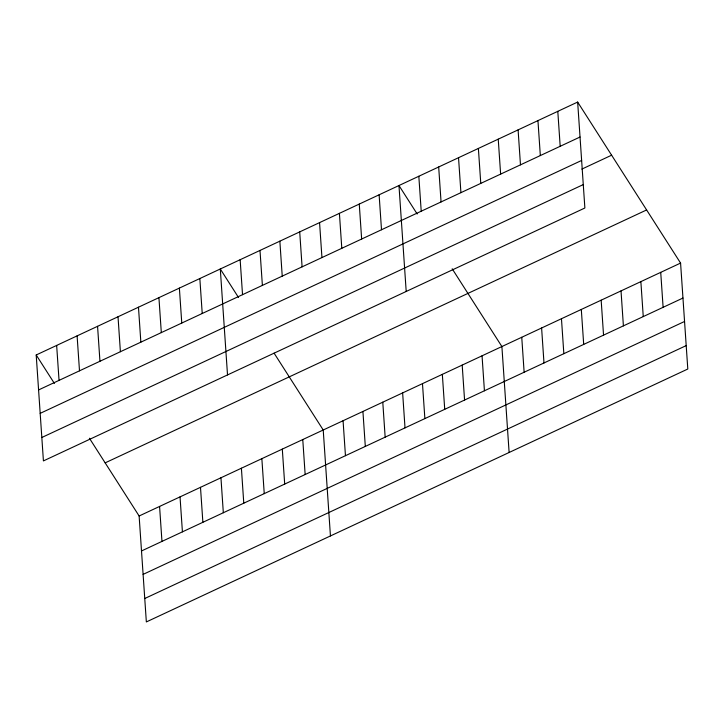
<?xml version="1.0" encoding="UTF-8"?>
<svg xmlns="http://www.w3.org/2000/svg" width="724" height="724" viewBox="0 0 724 724"><rect width="100%" height="100%" fill="white"/><g stroke="black" fill="none" stroke-linecap="round" stroke-linejoin="round"><path stroke-width="1.09" d="M577.652 102.066L584.874 208.005L43.422 460.917L36.2 354.977L577.652 102.066L680.578 263.084L687.8 369.023L146.348 621.934L139.126 515.995L89.414 438.228M38.58 389.937L580.033 137.026M40.182 413.359L581.634 160.447M581.843 169.108L611.617 155.198M41.829 437.495L583.282 184.584M105.161 462.862L646.613 209.951M139.126 515.995L680.578 263.084M141.506 550.964L682.958 298.044M143.108 574.385L684.56 321.465M144.746 598.513L686.207 345.601M417.169 213.987L398.969 185.525L406.2 291.464M452.183 268.776L501.895 346.543L509.117 452.482M238.486 297.455L220.295 268.984L227.517 374.923M274.088 353.149L323.221 430.002L330.443 535.95M36.2 354.977L54.4 383.439M660.722 272.36L663.112 307.32M640.867 281.627L643.256 316.596M621.02 290.903L623.4 325.863M601.164 300.179L603.544 335.14M581.309 309.447L583.698 344.416M557.797 111.333L560.186 146.302M561.462 318.723L563.842 353.683M537.95 120.609L540.33 155.57M541.606 327.999L543.986 362.959M518.094 129.886L520.475 164.846M521.751 337.275L524.131 372.236M498.239 139.162L500.628 174.122M478.383 148.429L480.772 183.398M482.048 355.819L484.428 390.779M458.536 157.705L460.917 192.665M462.193 365.095L464.573 400.055M438.681 166.982L441.061 201.942M442.337 374.362L444.726 409.332M418.825 176.249L421.214 211.218M422.481 383.639L424.87 418.599M402.635 392.915L405.015 427.875M379.123 194.801L381.503 229.761M382.779 402.182L385.159 437.151M359.267 204.068L361.647 239.038M362.923 411.458L365.312 446.418M339.411 213.345L341.8 248.305M343.067 420.734L345.457 455.695M319.565 222.621L321.945 257.581M299.709 231.897L302.089 266.857M302.768 439.558L305.148 474.528M279.853 241.164L282.233 276.134M282.306 449.115L284.695 484.075M259.997 250.441L262.387 285.401M261.853 458.672L264.242 493.632M240.151 259.717L242.531 294.677M241.4 468.22L243.78 503.189M220.947 477.777L223.327 512.746M199.842 278.541L202.222 313.501M200.494 487.333L202.874 522.294M179.38 288.098L181.769 323.058M180.032 496.89L182.421 531.85M158.927 297.654L161.316 332.615M159.579 506.438L161.959 541.407M138.474 307.202L140.854 342.171M118.021 316.759L120.401 351.719M97.568 326.316L99.948 361.276M77.106 335.873L79.495 370.833M56.653 345.42L59.042 380.39"/></g></svg>
